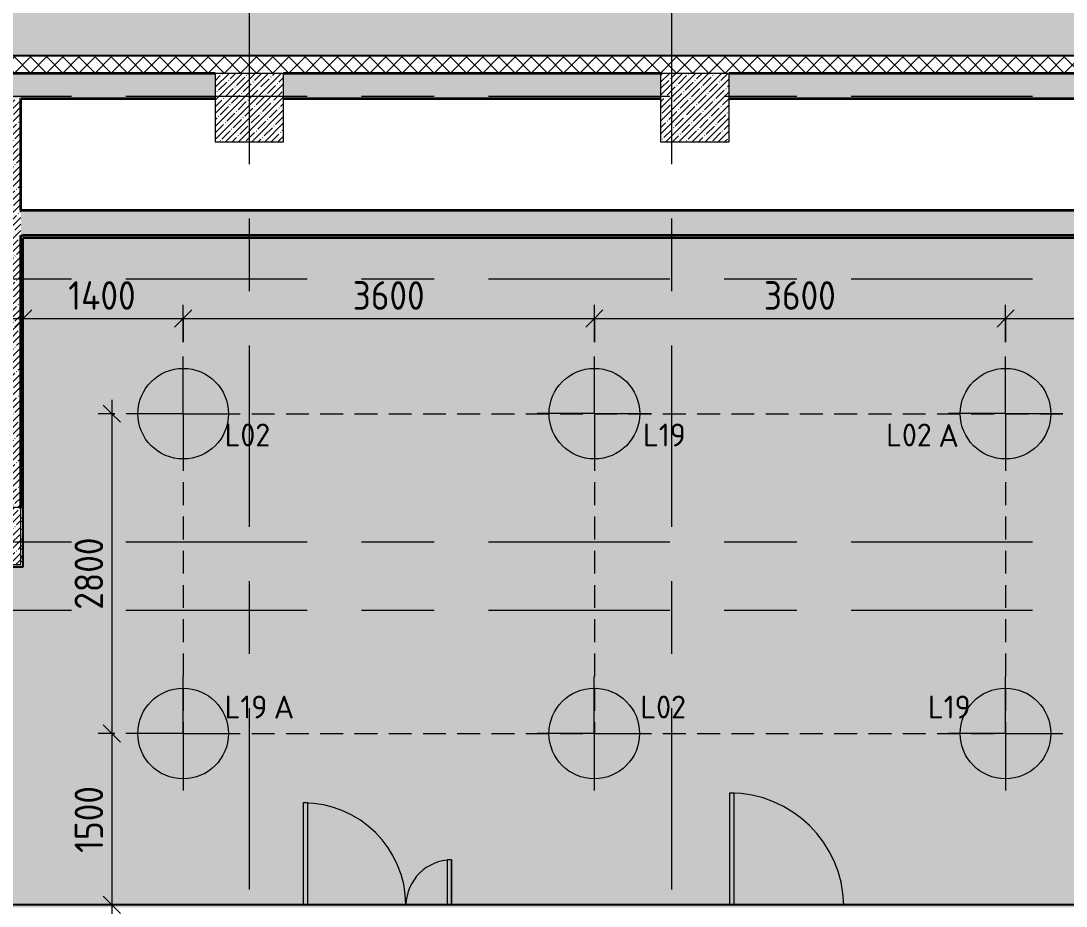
# Model space of a CAD drawing. Header units: millimetres. Extents: x -5524 to 188159, y -8553 to 29000.
# Drawn here: x 20210 to 29361, y 7910 to 15659 of the extents above; entities that cross this region are included whole.
import ezdxf

# ---------------------------------------------------------------- set-up
doc = ezdxf.new("R2010")
doc.units = ezdxf.units.MM
doc.linetypes.add('ADSK_Штрих_ш2 п1', pattern=[300, 200, -100])
doc.linetypes.add('Осевая', pattern=[3175, 635, -476.25, 1587.5, -476.25])
for name, color, linetype, lineweight in [('A-ANNO-DIMS', 7, 'Continuous', 9), ('A-ANNO-DIMS-100', 7, 'Continuous', 9), ('A-DETL', 7, 'Continuous', 9), ('A-DETL-1', 7, 'ADSK_Штрих_ш2 п1', 9), ('A-DETL-GENF', 7, 'Continuous', 9), ('A-DOOR', 7, 'Continuous', 9), ('A-DOOR-1', 7, 'Continuous', 13), ('A-WALL', 7, 'Continuous', 9), ('E-LITE-EQPM-IDEN', 7, 'Continuous', 9), ('I-WALL', 7, 'Continuous', 9), ('S-COLS', 7, 'Continuous', 9), ('Оси-2', 7, 'Осевая', 9)]:
    doc.layers.add(name, color=color, linetype=linetype, lineweight=lineweight)
for name, color, linetype, lineweight, true_color in [('A-ANNO-NOTE', 1, 'Continuous', 9, 0xff0000), ('A-CLNG-1', 7, 'Continuous', 9, 0xc0c0c0), ('A-DETL-GENF-1', 7, 'Continuous', 9, 0xfafafa), ('A-WALL-1', 254, 'Continuous', 25, 0xbebebe), ('A-WALL-2', 254, 'Continuous', 13, 0xbebebe), ('A-WALL-3', 254, 'Continuous', 35, 0xbebebe), ('A-WALL-5', 7, 'Continuous', 35, 0x3c3c3c), ('A-WALL-FNSH-2', 254, 'Continuous', 13, 0xbebebe), ('G-ANNO-TEXT-1', 1, 'Continuous', 9, 0xff0000)]:
    doc.layers.add(name, color=color, linetype=linetype, lineweight=lineweight, true_color=true_color)
doc.layers.add('A-CLNG-PATT-1', color=7, linetype='Continuous', lineweight=9, transparency=1)
doc.styles.add('GOST Common', font='GOST_Common.ttf', dxfattribs={"height": 200})
doc.styles.add('ISOCPEUR', font='isocpeur.ttf', dxfattribs={"width": 0.9, "height": 250})
doc.styles.add('ISOCPEUR_1', font='isocpeur.ttf', dxfattribs={"height": 200})
doc.dimstyles.new('ISO-2_5_0_9К_БОЛЬШОЙ', dxfattribs={"dimscale": 304.8, "dimtxt": 248.995294, "dimasz": 0.492126, "dimexe": 0.393701, "dimexo": 0.984252, "dimgap": 0, "dimtad": 1, "dimdec": 0, "dimrnd": 10, "dimzin": 0, "dimdsep": 46, "dimtxsty": 'ISOCPEUR', "dimblk1": 'OBLIQUE', "dimblk2": 'OBLIQUE', "dimsah": 1, "dimcen": 0.09, "dimdle": 0.393701, "dimazin": 0, "dimtfac": 1, "dimtdec": 4, "dimtix": 1, "dimtmove": 0, "dimatfit": 3, "dimfxl": 1, "dimtvp": 1, "dimtolj": 1, "dimtzin": 0, "dimarcsym": 2})
pattern_1 = [(45, (0, 0), (-57.02463, 57.02463), []), (45, (57.025, 0), (-57.02463, 57.02463), [100.806, -20.161, 3.353, -16.808])]
pattern_2 = [(0, (0, 0), (121.92, 30.48), [10.058, -81.382, 10.058, -81.382, -487.68]), (0, (0, 0), (121.92, 30.48), [-182.88, 10.058, -172.822, 10.058, -81.382, -213.36]), (0, (0, 0), (121.92, 30.48), [-457.2, 10.058, -50.902, 10.058, -142.342]), (120, (45.72, 15.24), (-87.356454, 90.345817), [10.058, -81.382, 10.058, -81.382, -487.68]), (120, (45.72, 15.24), (-87.356454, 90.345817), [-182.88, 10.058, -172.822, 10.058, -81.382, -213.36]), (120, (45.72, 15.24), (-87.356454, 90.345817), [-457.2, 10.058, -50.902, 10.058, -142.342]), (240, (60.96, 76.2), (-34.563546, -120.825817), [10.058, -81.382, 10.058, -81.382, -487.68]), (240, (60.96, 76.2), (-34.563546, -120.825817), [-182.88, 10.058, -172.822, 10.058, -81.382, -213.36]), (240, (60.96, 76.2), (-34.563546, -120.825817), [-457.2, 10.058, -50.902, 10.058, -142.342])]

# ---------------------------------------------------------------- blocks, each defined once
blk = doc.blocks.new('BSC_Колонна _Прямоугольная - 600х600-V5-План расстановки осветительного оборудования 3 этажа в осях 1-12')
at = {"layer": 'S-COLS'}
h = blk.add_hatch(dxfattribs=at)
h.set_pattern_fill('FP_6', color=256, style=0, pattern_type=2)
h.set_pattern_definition([(45, (-26110, -14900), (-57.02463, 57.02463), []), (45, (-26052.975, -14900), (-57.02463, 57.02463), [100.806, -20.161, 3.353, -16.808])])
h.paths.add_polyline_path([(-300, -300), (300, -300), (300, 300), (-300, 300), (-300, 25.6)])
for p, q in [((300, 300), (-300, 300)), ((-300, 300), (-300, -300)), ((300, -300), (300, 300)), ((-300, -300), (300, -300))]:
    blk.add_line(p, q, dxfattribs=at)
blk = doc.blocks.new('BSC_Колонна _Прямоугольная - 500х500-V12-План расстановки осветительного оборудования 3 этажа в осях 1-12')
at = {"layer": 'S-COLS'}
h = blk.add_hatch(dxfattribs=at)
h.set_pattern_fill('FP_15', color=256, style=0, pattern_type=2)
h.set_pattern_definition([(45, (-19960, -11150), (-57.02463, 57.02463), []), (45, (-19902.975, -11150), (-57.02463, 57.02463), [100.806, -20.161, 3.353, -16.808])])
h.paths.add_polyline_path([(-250, -250), (250, -250), (250, 250), (-250, 250)])
for p, q in [((250, 250), (-250, 250)), ((-250, 250), (-250, -250)), ((250, -250), (250, 250)), ((-250, -250), (250, -250))]:
    blk.add_line(p, q, dxfattribs=at)
blk = doc.blocks.new('BSC_Колонна _Прямоугольная - 600х600-V30-План расстановки осветительного оборудования 3 этажа в осях 1-12')
at = {"layer": 'S-COLS'}
h = blk.add_hatch(dxfattribs=at)
h.set_pattern_fill('FP_21', color=256, style=0, pattern_type=2)
h.set_pattern_definition([(45, (-22210, -14900), (-57.02463, 57.02463), []), (45, (-22152.975, -14900), (-57.02463, 57.02463), [100.806, -20.161, 3.353, -16.808])])
h.paths.add_polyline_path([(-300, -300), (300, -300), (300, 300), (-300, 300), (-300, 25.6)])
for p, q in [((300, 300), (-300, 300)), ((-300, 300), (-300, -300)), ((300, -300), (300, 300)), ((-300, -300), (300, -300))]:
    blk.add_line(p, q, dxfattribs=at)
blk = doc.blocks.new('110_Дверь_СКБ_1Ст_Внутренняя1 - Д-4_п__1100x2100h_административные помещения-32218723-План расстановки осветительного оборудования 3 этажа в осях 1-12')
at = {"layer": 'A-DOOR'}
blk.add_arc((-487.5, 110), 1000, 1.20665, 90, dxfattribs=at)
at = {"layer": 'A-DOOR-1'}
for p, q in [((-487.5, 1110), (-487.5, 131)), ((-447.5, 1110), (-487.5, 1110)), ((-447.5, 131), (-447.5, 1110))]:
    blk.add_line(p, q, dxfattribs=at)
blk = doc.blocks.new('Дверь_Витражная_остекление_ - ДВН_ДАО_Главный вход_1200 в свету Д-22 _п_-V49-План расстановки осветительного оборудования 3 этажа в осях 1-12')
at = {"layer": 'A-DETL-GENF'}
for p, q in [((-610, 930), (-650, 930)), ((-650, 930), (-650, 37)), ((-610, 37), (-610, 930)), ((650, 430), (610, 430)), ((610, 430), (610, 37)), ((650, 37), (650, 430))]:
    blk.add_line(p, q, dxfattribs=at)
at = {"layer": 'A-DOOR'}
for p, q in [((-650, 930), (-650, 37)), ((650, 430), (650, 37))]:
    blk.add_line(p, q, dxfattribs=at)
for centre, radius, start, end in [((-650, 30), 900, 0.44715, 90), ((650, 30), 400, 90, 178.99085)]:
    blk.add_arc(centre, radius, start, end, dxfattribs=at)
blk = doc.blocks.new('DIMBLOCK14-План расстановки осветительного оборудования 3 этажа в осях 1-12')
at = {"layer": 'A-ANNO-DIMS-100', "lineweight": 20}
for p, q in [((21006.6, 12220.5), (20931.6, 12295.5)), ((21006.6, 12220.5), (21081.6, 12145.5)), ((21006.6, 9420.5), (20931.6, 9495.5)), ((21006.6, 9420.5), (21081.6, 9345.5))]:
    blk.add_line(p, q, dxfattribs=at)
at = {"layer": 'A-ANNO-DIMS-100'}
for p, q in [((21006.6, 12340.5), (21006.6, 9420.5)), ((21033.5, 12220.5), (20886.6, 12220.5)), ((21006.6, 12220.5), (21033.5, 12220.5)), ((21032.5, 9420.5), (20886.6, 9420.5)), ((21006.6, 9420.5), (21032.5, 9420.5))]:
    blk.add_line(p, q, dxfattribs=at)
at = {"layer": 'A-ANNO-DIMS-100', "color": 0, "insert": (20680, 10504.4), "char_height": 250, "width": 758.478, "attachment_point": 1, "rotation": 90, "line_spacing_factor": 1.149209, "style": 'ISOCPEUR'}
blk.add_mtext('2800', dxfattribs=at)
blk = doc.blocks.new('_Oblique')
at = {"color": 0, "linetype": 'ByBlock', "lineweight": -2}
blk.add_line((-0.5, -0.5), (0.5, 0.5), dxfattribs=at)
blk = doc.blocks.new('DIMBLOCK15-План расстановки осветительного оборудования 3 этажа в осях 1-12')
at = {"layer": 'A-ANNO-DIMS-100', "lineweight": 20}
for p, q in [((21006.6, 9420.5), (20931.6, 9495.5)), ((21006.6, 9420.5), (21081.6, 9345.5)), ((21006.6, 7920.5), (20931.6, 7995.5)), ((21006.6, 7920.5), (21081.6, 7845.5))]:
    blk.add_line(p, q, dxfattribs=at)
at = {"layer": 'A-ANNO-DIMS-100'}
for p, q in [((21032.5, 9420.5), (20886.6, 9420.5)), ((21006.6, 9420.5), (21006.6, 7800.5)), ((21006.6, 9420.5), (21032.5, 9420.5)), ((20812.7, 7920.5), (21126.6, 7920.5)), ((21006.6, 7920.5), (20812.7, 7920.5))]:
    blk.add_line(p, q, dxfattribs=at)
at = {"layer": 'A-ANNO-DIMS-100', "color": 0, "insert": (20680, 8376), "char_height": 250, "width": 706.764, "attachment_point": 1, "rotation": 90, "line_spacing_factor": 1.149209, "style": 'ISOCPEUR'}
blk.add_mtext('1500', dxfattribs=at)
blk = doc.blocks.new('DIMBLOCK16-План расстановки осветительного оборудования 3 этажа в осях 1-12')
at = {"layer": 'A-ANNO-DIMS-100'}
for p, q in [((20231, 12859.9), (20231, 13173.8)), ((21631, 12845.9), (21631, 13173.8)), ((20111, 13053.8), (21631, 13053.8)), ((20231, 13053.8), (20231, 12859.9)), ((21631, 13053.8), (21631, 12845.9))]:
    blk.add_line(p, q, dxfattribs=at)
at = {"layer": 'A-ANNO-DIMS-100', "lineweight": 20}
for p, q in [((20231, 13053.8), (20306, 13128.8)), ((21631, 13053.8), (21706, 13128.8)), ((20231, 13053.8), (20156, 12978.8)), ((21631, 13053.8), (21556, 12978.8))]:
    blk.add_line(p, q, dxfattribs=at)
at = {"layer": 'A-ANNO-DIMS-100', "color": 0, "insert": (20624.5, 13380.4), "char_height": 250, "width": 735.494, "attachment_point": 1, "line_spacing_factor": 1.149209, "style": 'ISOCPEUR'}
blk.add_mtext('1400', dxfattribs=at)
blk = doc.blocks.new('DIMBLOCK17-План расстановки осветительного оборудования 3 этажа в осях 1-12')
at = {"layer": 'A-ANNO-DIMS-100'}
for p, q in [((21631, 12845.9), (21631, 13173.8)), ((25231, 12846.4), (25231, 13173.8)), ((21631, 13053.8), (25231, 13053.8)), ((21631, 13053.8), (21631, 12845.9)), ((25231, 13053.8), (25231, 12846.4))]:
    blk.add_line(p, q, dxfattribs=at)
at = {"layer": 'A-ANNO-DIMS-100', "lineweight": 20}
for p, q in [((21631, 13053.8), (21706, 13128.8)), ((25231, 13053.8), (25306, 13128.8)), ((21631, 13053.8), (21556, 12978.8)), ((25231, 13053.8), (25156, 12978.8))]:
    blk.add_line(p, q, dxfattribs=at)
at = {"layer": 'A-ANNO-DIMS-100', "color": 0, "insert": (23115, 13380.4), "char_height": 250, "width": 758.478, "attachment_point": 1, "line_spacing_factor": 1.149209, "style": 'ISOCPEUR'}
blk.add_mtext('3600', dxfattribs=at)
blk = doc.blocks.new('DIMBLOCK18-План расстановки осветительного оборудования 3 этажа в осях 1-12')
at = {"layer": 'A-ANNO-DIMS-100'}
for p, q in [((25231, 12846.4), (25231, 13173.8)), ((28831, 12846.4), (28831, 13173.8)), ((25231, 13053.8), (28831, 13053.8)), ((25231, 13053.8), (25231, 12846.4)), ((28831, 13053.8), (28831, 12846.4))]:
    blk.add_line(p, q, dxfattribs=at)
at = {"layer": 'A-ANNO-DIMS-100', "lineweight": 20}
for p, q in [((25231, 13053.8), (25306, 13128.8)), ((28831, 13053.8), (28906, 13128.8)), ((25231, 13053.8), (25156, 12978.8)), ((28831, 13053.8), (28756, 12978.8))]:
    blk.add_line(p, q, dxfattribs=at)
at = {"layer": 'A-ANNO-DIMS-100', "color": 0, "insert": (26715, 13380.4), "char_height": 250, "width": 758.478, "attachment_point": 1, "line_spacing_factor": 1.149209, "style": 'ISOCPEUR'}
blk.add_mtext('3600', dxfattribs=at)
blk = doc.blocks.new('DIMBLOCK19-План расстановки осветительного оборудования 3 этажа в осях 1-12')
at = {"layer": 'A-ANNO-DIMS-100'}
for p, q in [((28831, 12846.4), (28831, 13173.8)), ((32431, 12521), (32431, 13173.8)), ((28831, 13053.8), (32431, 13053.8)), ((28831, 13053.8), (28831, 12846.4)), ((32431, 13053.8), (32431, 12521))]:
    blk.add_line(p, q, dxfattribs=at)
at = {"layer": 'A-ANNO-DIMS-100', "lineweight": 20}
for p, q in [((28831, 13053.8), (28906, 13128.8)), ((32431, 13053.8), (32506, 13128.8)), ((28831, 13053.8), (28756, 12978.8)), ((32431, 13053.8), (32356, 12978.8))]:
    blk.add_line(p, q, dxfattribs=at)
at = {"layer": 'A-ANNO-DIMS-100', "color": 0, "insert": (30315, 13380.4), "char_height": 250, "width": 758.478, "attachment_point": 1, "line_spacing_factor": 1.149209, "style": 'ISOCPEUR'}
blk.add_mtext('3600', dxfattribs=at)

msp = doc.modelspace()

# ---------------------------------------------------------------- hatches: boundary and pattern name
at = {"layer": 'A-CLNG-PATT-1'}
h = msp.add_hatch(color=256, dxfattribs=at)
h.paths.add_polyline_path([(37878.2, 7921), (38037.1, 7921), (38037.1, 10679), (37969, 10679), (37969, 11221), (38037.1, 11221), (38037.1, 11545.1), (37907.7, 11609.9), (38037.1, 11674.6), (38037.1, 14979), (33631, 14979), (33631, 14579), (32989, 14579), (32989, 14959), (31782.2, 14959), (31782.2, 13759), (20231, 13759), (20231, 10879), (12939.3, 10879), (12939.3, 14700), (6781, 14699.8), (6781, 14579), (6139, 14579), (6139, 14700), (5661, 14699.5), (5661, 13999), (3109, 13999), (3109, 14959), (411, 14959), (411, 14679), (111, 14679), (111, 11421), (411, 11421), (411, 10879), (111, 10879), (111, 8521), (1271, 8521), (1271, 7921), (37208.4, 7921)])
h.paths.add_polyline_path([(19526.6, 8048), (19526.6, 9209.9), (19552, 9209.9), (19552, 8048)])
h.paths.add_polyline_path([(15326.6, 8048), (15326.6, 9209.9), (15352, 9209.9), (15352, 8048)])
h.paths.add_polyline_path([(17752, 9548), (17726.6, 9548), (17726.6, 10709.9), (17752, 10709.9), (17752, 9897.4)])
h.paths.add_polyline_path([(13711.6, 9548), (13711.6, 10709.9), (13737, 10709.9), (13737, 9548)])
at = {"layer": 'A-DETL-GENF-1'}
msp.add_hatch(color=256, dxfattribs=at).paths.add_polyline_path([(-268, 14774.9), (-268, 15358), (38207.7, 15358), (38207.7, 23799.7), (38548, 23799.7), (38548, 23888.3), (33928.1, 23888.3), (33928.1, 27398.1), (-2409.1, 27398.1), (-2409.1, 14774.9), (-300.5, 14774.9)])
at = {"layer": 'A-WALL'}
h = msp.add_hatch(dxfattribs=at)
h.set_pattern_fill('FP_8', color=256, style=0, pattern_type=2)
h.set_pattern_definition([(45, (0, 0), (-70.71068, 70.71068), []), (135, (0, 0), (-70.71068, -70.71068), [])])
h.paths.add_polyline_path([(38045.6, 15200), (38207.7, 15200), (38207.7, 15350), (17234, 15350), (17234, 15231.5), (17240, 15231.5), (17240, 15200), (37878.2, 15200)])
h.paths.add_polyline_path([(16404.4, 15200), (16404.4, 15231.5), (16410.4, 15231.5), (16410.4, 15350), (-260, 15350), (-260, 15200), (16277.1, 15200)])
h.paths.add_polyline_path([(16946.9, 15204), (17171, 15204), (17171, 15256), (16473.4, 15256), (16473.4, 15204), (16779.4, 15204)])
h.paths.add_polyline_path([(17114.3, 15274), (17171, 15274), (17171, 15326), (16473.4, 15326), (16473.4, 15274), (16946.9, 15274)])
h.paths.add_polyline_path([(16473.4, 15344), (17171, 15344), (17171, 15350), (16473.4, 15350)])
at = {"layer": 'I-WALL'}
h = msp.add_hatch(dxfattribs=at)
h.set_pattern_fill('FP_9', color=256, style=0, pattern_type=2)
h.set_pattern_definition(pattern_1)
h.paths.add_polyline_path([(17240, 14980), (18110.3, 14980), (18110.3, 15200), (17240, 15200), (17240, 15168.5), (17234, 15168.5), (17234, 15011.5), (17240, 15011.5), (17240, 15005.5)])
h.paths.add_polyline_path([(14310, 14980), (16404.4, 14980), (16404.4, 15011.5), (16410.4, 15011.5), (16410.4, 15168.5), (16404.4, 15168.5), (16404.4, 15200), (14310, 15200)])
h.paths.add_polyline_path([(32990, 14980), (32990, 15200), (30610, 15200), (30610, 14980), (32854.7, 14980)])
h.paths.add_polyline_path([(21133.1, 14980), (21910, 14980), (21910, 15200), (18710.3, 15200), (18710.3, 14980), (20210, 14980)])
h.paths.add_polyline_path([(30010, 14980), (30010, 15200), (26410, 15200), (26410, 14980), (29840.6, 14980)])
h.paths.add_polyline_path([(22510, 14980), (25810, 14980), (25810, 15200), (22510, 15200), (22510, 15130.8)])
h.paths.add_polyline_path([(16967.7, 14994), (17171, 14994), (17171, 15046), (16473.4, 15046), (16473.4, 14994), (16946.9, 14994)])
h.paths.add_polyline_path([(16612, 15064), (17171, 15064), (17171, 15116), (16473.4, 15116), (16473.4, 15064)])
h.paths.add_polyline_path([(16946.9, 15134), (17171, 15134), (17171, 15186), (16473.4, 15186), (16473.4, 15134), (16779.4, 15134)])
h = msp.add_hatch(dxfattribs=at)
h.set_pattern_fill('FP_9', color=256, style=0, pattern_type=2)
h.set_pattern_definition(pattern_1)
h.paths.add_polyline_path([(20210, 11400), (20210, 14980), (19990, 14980), (19990, 11400)])
h = msp.add_hatch(dxfattribs=at)
h.set_pattern_fill('FP_9', color=256, style=0, pattern_type=2)
h.set_pattern_definition(pattern_1)
h.paths.add_polyline_path([(30510.4, 13780), (31010, 13780), (31010, 14000), (20210, 14000), (20210, 13780), (27831.2, 13780)])
h = msp.add_hatch(dxfattribs=at)
h.set_pattern_fill('FP_30', color=256, style=0, pattern_type=2)
h.set_pattern_definition(pattern_2)
h.paths.add_polyline_path([(20210, 10900), (20230, 10900), (20230, 13780), (20210, 13780), (20210, 11400)])
h = msp.add_hatch(dxfattribs=at)
h.set_pattern_fill('FP_30', color=256, style=0, pattern_type=2)
h.set_pattern_definition(pattern_2)
h.paths.add_polyline_path([(31781.2, 13760), (31781.2, 13780), (20230, 13780), (20230, 13760), (30510.4, 13760)])
h = msp.add_hatch(dxfattribs=at)
h.set_pattern_fill('FP_30', color=256, style=0, pattern_type=2)
h.set_pattern_definition(pattern_2)
h.paths.add_polyline_path([(20230, 10880), (20230, 10900), (12961.3, 10900), (12961.3, 10880), (17114.3, 10880)])
h = msp.add_hatch(dxfattribs=at)
h.set_pattern_fill('FP_30', color=256, style=0, pattern_type=2)
h.set_pattern_definition(pattern_2)
h.paths.add_polyline_path([(38037.1, 7900), (38037.1, 7920), (1250, 7920), (1250, 7900), (37990, 7900)])

# ---------------------------------------------------------------- linework, layer by layer
at = {"layer": 'A-ANNO-NOTE'}
for p, q in [((21631, 12220.5), (21631, 12720.5)), ((25231, 12221), (25231, 12721)), ((28831, 12221), (28831, 12721)), ((21631, 12220.5), (21131, 12220.5)), ((21631, 12220.5), (21631, 11720.5)), ((21631, 12220.5), (22131, 12220.5)), ((25231, 12221), (24731, 12221)), ((25231, 12221), (25231, 11721)), ((25231, 12221), (25731, 12221)), ((28831, 12221), (28331, 12221)), ((28831, 12221), (28831, 11721)), ((28831, 12221), (29331, 12221)), ((21630, 9420.5), (21630, 9920.5)), ((25230, 9421), (25230, 9921)), ((28830, 9421), (28830, 9921)), ((21630, 9420.5), (21130, 9420.5)), ((21630, 9420.5), (21630, 8920.5)), ((21630, 9420.5), (22130, 9420.5)), ((25230, 9421), (24730, 9421)), ((25230, 9421), (25230, 8921)), ((25230, 9421), (25730, 9421)), ((28830, 9421), (28330, 9421)), ((28830, 9421), (28830, 8921)), ((28830, 9421), (29330, 9421))]:
    msp.add_line(p, q, dxfattribs=at)
for centre in [(21631, 12220.5), (25231, 12221), (28831, 12221), (21630, 9420.5), (25230, 9421), (28830, 9421)]:
    msp.add_circle(centre, 396.5, dxfattribs=at)
at = {"layer": 'A-CLNG-1'}
msp.add_line((1271, 7921), (38037.4, 7921), dxfattribs=at)
at = {"layer": 'A-DETL'}
msp.add_line((-268, 15358), (38207.7, 15358), dxfattribs=at)
at = {"layer": 'A-DETL-1'}
for p, q in [((21631, 12220.5), (36031, 12220.5)), ((21631, 12220.5), (21631, 9421)), ((25231, 12220.5), (25231, 9421)), ((28831, 12220.5), (28831, 9421)), ((21631, 9421), (36031, 9421))]:
    msp.add_line(p, q, dxfattribs=at)
at = {"layer": 'A-WALL'}
msp.add_line((38207.7, 15350), (17234, 15350), dxfattribs=at)
at = {"layer": 'A-WALL-1'}
for p, q in [((20230, 10880), (20230, 13760)), ((20230, 13760), (31781.2, 13760)), ((12941.3, 10880), (20230, 10880)), ((38037.4, 7920), (1270, 7920))]:
    msp.add_line(p, q, dxfattribs=at)
at = {"layer": 'A-WALL-2'}
for p, q in [((17240, 15200), (21910, 15200)), ((22510, 15200), (25810, 15200)), ((26410, 15200), (30010, 15200))]:
    msp.add_line(p, q, dxfattribs=at)
at = {"layer": 'A-WALL-3'}
msp.add_line((31010, 13780), (20230, 13780), dxfattribs=at)
at = {"layer": 'A-WALL-5'}
for p, q in [((21910, 15200), (18710.3, 15200)), ((25810, 15200), (22510, 15200)), ((30010, 15200), (26410, 15200)), ((20210, 14000), (20210, 14980)), ((20210, 14980), (21910, 14980)), ((22510, 14980), (25810, 14980)), ((26410, 14980), (30010, 14980)), ((30790, 14000), (20210, 14000)), ((20210, 11400), (20210, 13780)), ((20210, 13780), (20230, 13780))]:
    msp.add_line(p, q, dxfattribs=at)
at = {"layer": 'A-WALL-FNSH-2'}
msp.add_line((38207.7, 15353), (17234, 15353), dxfattribs=at)
at = {"layer": 'I-WALL'}
for p, q in [((20231, 13759), (20231, 10879)), ((31781.2, 13759), (20231, 13759)), ((20231, 10879), (12939.3, 10879)), ((20609.5, 7920), (20609.5, 7921)), ((22611, 7920), (22611, 7921)), ((24051, 7921), (24051, 7920))]:
    msp.add_line(p, q, dxfattribs=at)
at = {"layer": 'Оси-2'}
for p, q in [((22210, 593.7), (22210, 24898.1)), ((25910, 593.7), (25910, 24898.1)), ((-2206.6, 15000), (35660, 15000)), ((-2206.6, 13400), (35660, 13400)), ((-2206.6, 11100), (36260, 11100)), ((-2206.6, 10500), (36260, 10500))]:
    msp.add_line(p, q, dxfattribs=at)

# ---------------------------------------------------------------- block references
at = {"layer": 'A-DOOR'}
for name, p in [('110_Дверь_СКБ_1Ст_Внутренняя1 - Д-4_п__1100x2100h_административные помещения-32218723-План расстановки осветительного оборудования 3 этажа в осях 1-12', (26902.5, 7790)), ('Дверь_Витражная_остекление_ - ДВН_ДАО_Главный вход_1200 в свету Д-22 _п_-V49-План расстановки осветительного оборудования 3 этажа в осях 1-12', (23331, 7884))]:
    msp.add_blockref(name, p, dxfattribs=at)
at = {"layer": 'S-COLS'}
for name, p in [('BSC_Колонна _Прямоугольная - 600х600-V30-План расстановки осветительного оборудования 3 этажа в осях 1-12', (22210, 14900)), ('BSC_Колонна _Прямоугольная - 600х600-V5-План расстановки осветительного оборудования 3 этажа в осях 1-12', (26110, 14900)), ('BSC_Колонна _Прямоугольная - 500х500-V12-План расстановки осветительного оборудования 3 этажа в осях 1-12', (19960, 11150))]:
    msp.add_blockref(name, p, dxfattribs=at)

# ---------------------------------------------------------------- texts
at = {"layer": 'E-LITE-EQPM-IDEN', "char_height": 200, "attachment_point": 1, "style": 'GOST Common'}
for s, insert, width in [('L02', (21994.1, 12134.2), 529.114), ('L19', (25657.6, 12134.2), 472.996), ('L02', (27786.2, 12134.2), 529.114), ('L19', (21994.1, 9752.8), 472.996), ('L02', (25634.6, 9752.8), 529.114), ('L19', (28152.2, 9752.8), 472.996)]:
    msp.add_mtext(s, dxfattribs=dict(at, insert=insert, width=width))
at = {"layer": 'G-ANNO-TEXT-1', "char_height": 200, "width": 224.472, "attachment_point": 1, "style": 'ISOCPEUR_1'}
for insert in [(28242.8, 12129.5), (22423.8, 9752)]:
    msp.add_mtext('\\fISOCPEUR|b0|i0|c204|p34|;А', dxfattribs=dict(at, insert=insert))

# ---------------------------------------------------------------- dimensions: what is measured, and where the dimension line sits
at = {"layer": 'A-ANNO-DIMS'}
for base, p1, p2, override, picture, middle in [((21631, 13053.8), (20231, 13159.9), (21631, 12545.9), {"dimpost": '<>', "dimfxl": 1528.733138}, 'DIMBLOCK16-План расстановки осветительного оборудования 3 этажа в осях 1-12', (20931, 13178.8)), ((25231, 13053.8), (21631, 12545.9), (25231, 12546.4), {"dimpost": '<>', "dimfxl": 3600.000037}, 'DIMBLOCK17-План расстановки осветительного оборудования 3 этажа в осях 1-12', (23431, 13178.8)), ((28831, 13053.8), (25231, 12546.4), (28831, 12546.4), {"dimpost": '<>', "dimfxl": 3600}, 'DIMBLOCK18-План расстановки осветительного оборудования 3 этажа в осях 1-12', (27031, 13178.8)), ((32431, 13053.8), (28831, 12546.4), (32431, 12221), {"dimpost": '<>', "dimfxl": 3614.674738}, 'DIMBLOCK19-План расстановки осветительного оборудования 3 этажа в осях 1-12', (30631, 13178.8))]:
    dim = msp.add_linear_dim(base=base, p1=p1, p2=p2, dimstyle='ISO-2_5_0_9К_БОЛЬШОЙ', override=override, dxfattribs=at)
    dim.commit()
    dim.dimension.update_dxf_attribs({"geometry": picture, "text_midpoint": middle})
for base, p1, p2, override, picture, middle in [((21006.6, 9420.5), (21333.5, 12220.5), (21332.5, 9420.5), {"dimpost": '<>', "dimfxl": 2800.000179}, 'DIMBLOCK14-План расстановки осветительного оборудования 3 этажа в осях 1-12', (20881.6, 10820.5)), ((21006.6, 7920.5), (21332.5, 9420.5), (21112.7, 7920.5), {"dimpost": '<>', "dimfxl": 1516.023243}, 'DIMBLOCK15-План расстановки осветительного оборудования 3 этажа в осях 1-12', (20881.6, 8670.5))]:
    dim = msp.add_linear_dim(base=base, p1=p1, p2=p2, angle=90, dimstyle='ISO-2_5_0_9К_БОЛЬШОЙ', override=override, dxfattribs=at)
    dim.commit()
    dim.dimension.update_dxf_attribs({"geometry": picture, "text_midpoint": middle})

doc.saveas('drawing.dxf')
